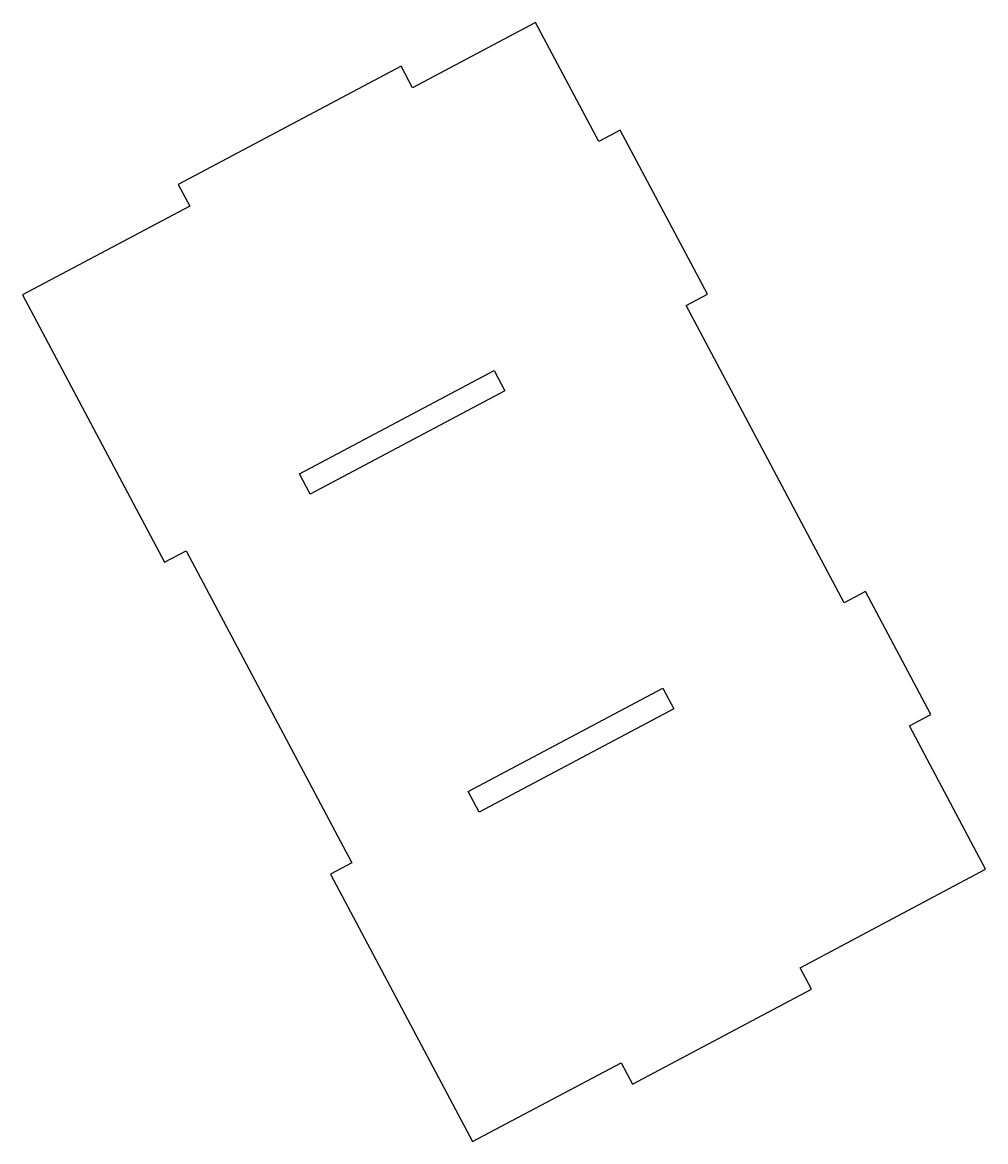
# Model space of a CAD drawing. Header units: millimetres. Extents: x -21.7 to 21.7, y -25.3 to 25.3.
import ezdxf

# ---------------------------------------------------------------- set-up
doc = ezdxf.new("R2010")
doc.units = ezdxf.units.MM
doc.layers.get('0').update_dxf_attribs({"linetype": 'CONTINUOUS'})

msp = doc.modelspace()

# ---------------------------------------------------------------- linework, layer by layer
for p, q in [((1.417, 25.273), (-4.132, 22.324)), ((4.278, 19.89), (1.417, 25.273)), ((-4.648, 23.295), (-14.704, 17.952)), ((-4.132, 22.324), (-4.648, 23.295)), ((5.249, 20.407), (4.278, 19.89)), ((9.187, 12.996), (5.249, 20.407)), ((-14.704, 17.952), (-14.187, 16.98)), ((-14.187, 16.98), (-21.739, 12.967)), ((-21.739, 12.967), (-15.32, 0.89)), ((8.216, 12.48), (9.187, 12.996)), ((15.348, -0.942), (8.216, 12.48)), ((-9.237, 4.888), (-0.45, 9.557)), ((-0.45, 9.557), (0.043, 8.63)), ((0.043, 8.63), (-8.744, 3.961)), ((-8.744, 3.961), (-9.237, 4.888)), ((-15.32, 0.89), (-14.349, 1.406)), ((-14.349, 1.406), (-6.864, -12.679)), ((16.32, -0.426), (15.348, -0.942)), ((19.269, -5.977), (16.32, -0.426)), ((-1.61, -9.463), (7.176, -4.794)), ((7.176, -4.794), (7.669, -5.721)), ((7.669, -5.721), (-1.118, -10.39)), ((18.298, -6.493), (19.269, -5.977)), ((21.739, -12.967), (18.298, -6.493)), ((-1.118, -10.39), (-1.61, -9.463)), ((-6.864, -12.679), (-7.836, -13.195)), ((13.363, -17.418), (21.739, -12.967)), ((-7.836, -13.195), (-1.417, -25.273)), ((13.879, -18.39), (13.363, -17.418)), ((5.804, -22.681), (13.879, -18.39)), ((-1.417, -25.273), (5.287, -21.71)), ((5.287, -21.71), (5.804, -22.681))]:
    msp.add_line(p, q)

doc.saveas('drawing.dxf')
